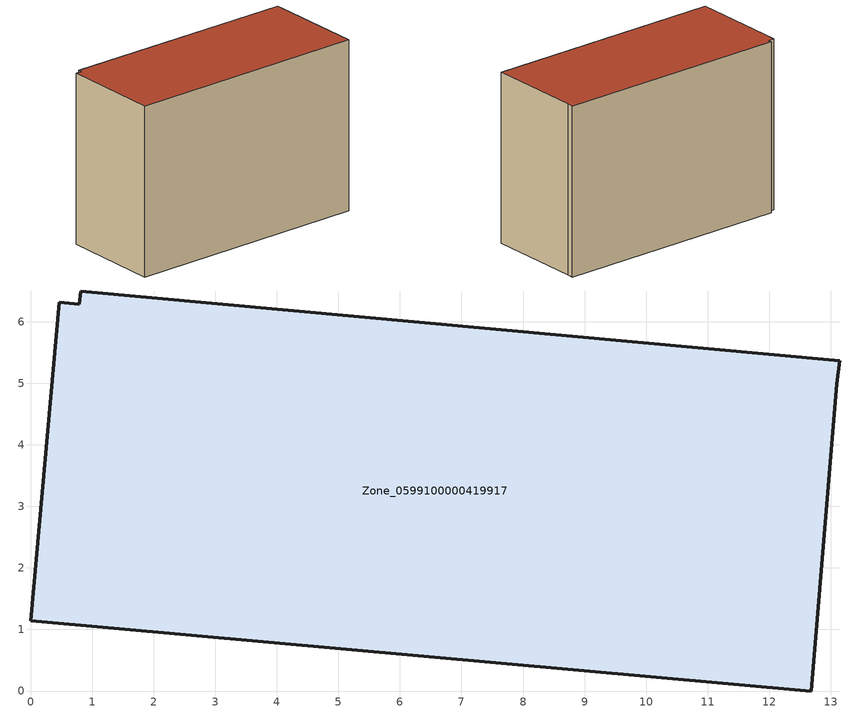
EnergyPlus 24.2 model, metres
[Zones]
Zone_0599100000419917
 floor ground (C_G): 0.46,6.32 0.79,6.29 0.81,6.5 13.15,5.37 13.1,5 12.69,0 0,1.14 z0
 wall outside (C_F): 13.1,5 13.15,5.37 0.81,6.5 0.79,6.29 0.46,6.32 0,1.14 12.69,0 13.1,5 z0:8.95
 roof outside (C_R): 0.79,6.29 0.46,6.32 0,1.14 12.69,0 13.1,5 13.15,5.37 0.81,6.5 z8.95
[BUILDING]
Pand.0599100000419917: North Axis=0; Terrain=City; Loads Convergence Tolerance Value=0.04; Temperature Convergence Tolerance Value=0.4; Solar Distribution=FullExterior; Maximum Number of Warmup Days=25; Minimum Number of Warmup Days=1
[Site:Location]
Rotterdam.The.Hague.AP_ZH_NLD Design_Conditions: Latitude=51.96; Longitude=4.45; Time Zone=1; Elevation=-4.5
[SITE:GROUNDTEMPERATURE:BUILDINGSURFACE]
18, 18, 18, 18, 18, 18, 18, 18, 18, 18, 18, 18
[MATERIAL] Thermal Absorptance=0.9; Solar Absorptance=0.7; Visible Absorptance=0.7
Name | Roughness | Thickness | Conductivity | Density | Specific Heat
G.TC.1992-2005 | MediumSmooth | 0.15 | 0.06 | 540 | 1210
F.TC.1992-2005 | Rough | 0.3 | 0.12 | 1920 | 840
R.TC.1992-2005 | MediumRough | 0.2 | 0.08 | 1500 | 1000
[CONSTRUCTION]
C_G: G.TC.1992-2005
C_F: F.TC.1992-2005
C_R: R.TC.1992-2005
[ZONE]
Zone_0599100000419917: Type=1; Multiplier=1; Ceiling Height=Autocalculate; Volume=Autocalculate; Floor Area=autocalculate; Part of Total Floor Area=Yes
[ZONEINFILTRATION:DESIGNFLOWRATE]
Infil_Zone_0599100000419917: Zone or ZoneList or Space or SpaceList=Zone_0599100000419917; Schedule=AlwaysOn; Design Flow Rate Calculation Method=Flow/Area; Flow Rate per Floor Area=0.0015; Constant Term Coefficient=1; Temperature Term Coefficient=0; Velocity Term Coefficient=0; Velocity Squared Term Coefficient=0
[HVACTEMPLATE:ZONE:IDEALLOADSAIRSYSTEM]
Zone_0599100000419917: Maximum Heating Supply Air Temperature=50; Minimum Cooling Supply Air Temperature=13; Maximum Heating Supply Air Humidity Ratio=0.0156; Minimum Cooling Supply Air Humidity Ratio=0.0077; Heating Limit=NoLimit; Cooling Limit=NoLimit; Dehumidification Control Type=ConstantSensibleHeatRatio; Cooling Sensible Heat Ratio=0.7; Dehumidification Setpoint=60; Humidification Control Type=None; Humidification Setpoint=30; Outdoor Air Method=None; Outdoor Air Flow Rate per Person=0.00944; Outdoor Air Flow Rate per Zone Floor Area=0; Outdoor Air Flow Rate per Zone=0; Demand Controlled Ventilation Type=None; Outdoor Air Economizer Type=NoEconomizer; Heat Recovery Type=None; Sensible Heat Recovery Effectiveness=0.7; Latent Heat Recovery Effectiveness=0.65
[ZONECONTROL:THERMOSTAT]
ThermostatControl_Zone_0599100000419917: Zone or ZoneList=Zone_0599100000419917; Control Type Schedule=DualSetpointControlType; Control 1=Thermostat_Zone_0599100000419917; Temperature Difference Between Cutout And Setpoint=0
[THERMOSTATSETPOINT:DUALSETPOINT]
Thermostat_Zone_0599100000419917: Heating Setpoint Temperature Schedule=HeatingSetpoint_Zone_0599100000419917; Cooling Setpoint Temperature Schedule=CoolingSetpoint_Zone_0599100000419917
[SCHEDULE:COMPACT]
HeatingSetpoint_Zone_0599100000419917: Through: 12/31, For: AllDays, Until: 24:00, 21
CoolingSetpoint_Zone_0599100000419917: Through: 12/31, For: AllDays, Until: 24:00, 24
DualSetpointControlType: Through: 12/31, For: AllDays, Until: 24:00, 4
AlwaysOn: Through: 12/31, For: AllDays, Until: 24:00, 1
